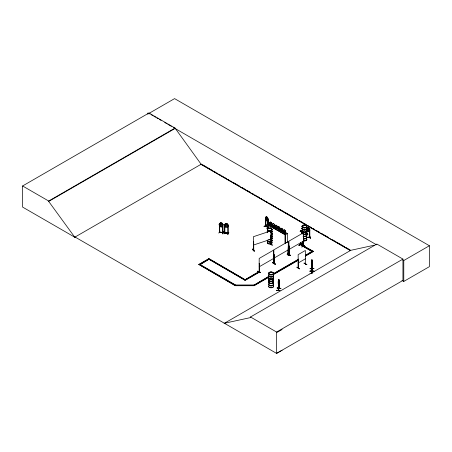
<?xml version="1.0" encoding="UTF-8"?>
<svg xmlns="http://www.w3.org/2000/svg" width="452" height="452" viewBox="0 0 452 452"><rect width="100%" height="100%" fill="white"/><g stroke="black" fill="none" stroke-linecap="round" stroke-linejoin="round"><path stroke-width="0.68" d="M311.931 264.482L311.846 263.765L311.84 265.945M311.891 261.838L311.852 263.505L311.88 262.313M311.818 265.126L311.874 261.25L311.869 267.42L311.812 266.833M271.33 225.429L271.302 224.226M276.709 227.379L275.997 226.977L275.997 228.062C277.596 229.294 276.257 226.017 276.816 228.497M279.539 228.876L279.556 230.158M282.167 231.582L281.573 230.028C281.975 233.514 280.421 228.876 282.285 230.43L282.297 231.706M285.026 231.978L285.003 233.255M311.852 263.414L311.869 261.708M273.189 226.559L273.336 225.373L273.313 226.565M276.025 228.311L276.082 226.927L276.788 228.452L275.946 228.17M278.822 229.797L278.827 228.475L278.63 229.78M284.342 232.82L284.319 231.577L285.054 233.147L284.229 232.712L284.229 231.627L284.941 232.029L285.059 233.181M311.852 263.725L311.908 259.798L311.987 273.155M309.999 273.833L309.999 273.72M313.903 271.087L310.061 270.94M311.801 264.957L311.807 263.612M311.835 261.25L311.823 263.951M311.823 264.883L311.903 263.053M313.903 271.11L310.061 270.98M311.84 264.623L311.818 265.934M311.869 267.375L311.914 260.533M311.948 263.776L311.829 261.708M278.387 281.449L278.517 279.969L278.206 290.421L279.127 287.997L278.884 288.201M311.801 263.002L311.818 264.149M278.251 281.765L278.234 282.054M310.044 271.646L313.891 271.55L310.049 271.471M310.112 268.754L313.954 268.646L310.112 268.578M311.846 264.053L311.891 263.166M311.948 259.798L311.852 273.155M311.857 265.979L311.812 265.205L311.829 266.431L311.818 266.121M311.857 273.409L312.049 271.556M311.931 268.787L311.88 270.934M311.993 273.415L312.072 271.708M267.934 218.949L267.906 223.819M276.37 290.348C280.732 290.348 282.138 291.116 276.398 290.24M219.706 223.932L219.706 232.311M227.87 225.039L227.831 233.441M278.432 290.235L278.438 281.342M270.522 225.006L270.59 223.825L271.29 225.452M279.347 230.277L279.568 230.079M282.263 231.639L281.483 231.164L282.195 231.616M284.116 232.949L285.003 233.096M278.438 283.946C277.534 281.805 279.647 275.098 278.477 283.008L278.313 282.686M278.681 283.257L278.969 281.206L278.432 283.992M299.529 268.867L296.806 267.177L299.54 268.906M268.07 230.441L268.471 230.175L268.663 230.576M270.934 228.791L271.262 228.938M269.742 274.155L269.618 274.46L269.674 274.042M269.804 274.392L270.064 274.172M270.126 274.387L269.539 274.127M272.483 272.556L272.579 272.714M272.663 272.793L272.33 272.816M272.432 272.805L272.686 272.759M303.281 227.13C302.49 227.949 303.394 226.508 303.264 227.412M302.987 227.396L303.083 227.045M303.207 227.429L303.399 227.153M305.908 225.678L305.676 225.661M312.112 268.963L312.134 268.505M311.886 271.386L311.897 271.906M253.414 249.939L253.764 249.809L253.397 250.238L253.363 241.797L253.662 241.696L253.764 250.114L253.335 250.154L253.363 236.718L271.104 230.802L271.206 244.317L271.104 235.887L270.804 235.984L270.855 244.436L270.912 244.108C271.754 243.82 270.149 244.012 270.912 244.413M281.545 231.305L281.613 230.978L281.24 231.548M257.691 271.228C260.25 271.449 262.702 274.466 257.691 271.228L260.555 272.675M257.821 271.132L260.578 272.703M272.488 262.403C281.048 267.691 266.573 259.324 275.234 263.94M272.483 262.539L275.251 264.205M275.217 264.098L272.471 262.555M287.574 253.696C296.032 258.719 281.59 250.623 290.314 255.239M290.178 255.482L287.455 253.9L290.303 255.386M266.64 217.113L266.347 218.661L266.934 219.514L267.239 218.593L266.669 217.096M278.726 279.279L279.093 279.941L279.02 288.517L278.726 279.279L278.477 280.042M279.093 279.941L279.127 288.303L278.359 290.455L278.302 281.856M277.149 288.054L280.958 288.365L277.189 287.924M279.02 288.303L278.234 290.416L278.206 290.082M307.733 228.034L307.332 229.204L307.733 230.26L308.569 229.667L308.569 229.085L308.145 227.994L307.727 228.011M226.096 223.695L225.701 225.345L226.503 225.983L226.915 224.949L226.514 223.734L226.107 223.667M252.369 249.097L254.335 251.159L252.391 249.075M266.358 216.711L265.9 218.813L267.092 220.288L267.68 219.841L267.68 218.847L267.279 217.242L266.358 216.711C265.047 217.045 266.03 217.887 265.493 217.548L265.493 225.943L267.878 227.288M264.132 226.599L266.866 224.91L264.013 226.548M266.844 225.039L264.154 226.475M301.693 243.752L298.981 245.306M306.705 229.266L307.298 227.842L308.586 227.746L309.185 230.023L308.366 230.887L307.535 230.966L306.705 230.26L306.705 229.266L309.846 228.927M219.333 223.893C220.378 223.915 218.293 223.825 219.271 225.226L220.508 226.74L221.774 226.91L222.96 225.785M220.519 222.74L219.915 225.006L220.734 225.921L221.548 226.045L222.35 225.378L221.774 222.932L220.508 222.763L219.271 223.898L220.536 222.779M220.508 226.74L221.774 226.91M218.808 233.108L219.808 230.966M219.678 232.328L219.672 231.899L219.293 232.249M222.661 232.786L222.593 224.316L223 224.378L222.672 224.429M222.966 232.514L219.706 232.096L223.005 232.52M224.847 224.621L224.876 232.972L224.469 232.616M228.13 226.441L226.932 227.593L225.678 227.401L224.491 225.853M225.689 223.395L225.09 225.661L225.904 226.576L226.718 226.701L227.52 226.04L226.944 223.593L225.689 223.395L224.441 224.554L224.531 232.944L228.175 233.481L228.17 225.039L227.785 224.983M222.593 232.543L222.638 232.774M223.525 231.543L222.525 233.859L223.57 231.701M222.559 233.837L223.542 231.678M223.96 233.893L224.774 231.769M228.17 225.039L226.927 223.621L225.678 223.424M228.695 232.204L227.695 234.515M227.893 234.531L228.887 232.39M285.003 234.656L285.003 243.018L285.619 243.368L285.619 235.006L267.251 224.554L268.013 223.407L285.896 233.509L285.896 234.424L287.449 233.509L269.567 223.407L268.533 224.017M285.619 235.006L285.133 234.656L285.896 233.509M300.314 244.605L303.026 246.17L302.998 241.278M300.71 244.419L300.314 244.3L300.569 244.459M300.461 244.249L300.574 244.781L300.682 242.617M302.993 246.176L302.817 245.639L303.026 245.865M259.465 271.42L259.284 271.934L259.527 263.431L259.188 263.522L259.527 263.431M273.793 263.589L273.403 263.68L273.771 263.584L273.771 255.21L273.432 255.301L273.5 263.736L273.771 255.21M274.217 262.911L273.827 263.002L274.127 262.911M288.466 254.979L288.207 255.126L288.336 246.566L288.065 255.086L288.432 246.617M289.037 246.272L289.009 254.651L289.308 254.47L289.28 246.125L288.941 246.216L289.28 246.125M303.332 246.108L303.179 246.018M278.658 229.701L279.511 230.068M305.479 263.962L305.479 263.674M268.177 230.249L268.601 230.254M307.32 227.876L306.49 228.825L307.326 227.898L308.58 227.723L309.806 228.944M271.183 225.446L271.217 224.277L270.505 223.876L270.505 224.96L271.273 225.339M273.211 226.593L274.048 226.898L274.048 225.774L273.94 226.977L273.336 225.373M279.415 230.096L278.827 228.475M309.795 237.006L309.4 236.961L309.784 236.921M309.4 237.266L306.45 237.323M306.473 237.616L309.846 237.3L309.784 228.865M259.555 271.776L259.16 271.878L259.465 271.725M273.403 263.68L273.618 263.217M273.85 262.974L274.195 263.2L274.195 254.838L273.855 254.928L274.195 254.838M273.946 254.979L273.918 263.358L274.098 254.781M288.065 254.781L288.461 254.657L288.184 254.838M289.077 254.318L289.031 254.346M288.105 255.047L288.336 241.481L273.855 249.843L273.799 263.256M289.184 246.074L288.907 254.572L289.308 254.47M302.755 241.831L302.727 246.029L312.208 251.566L303.151 246.351L303.45 246.199M303.507 246.295L303.422 237.854L303.151 246.374C303.953 246.216 302.919 246.702 303.365 245.911M265.454 217.559L266.375 216.757M268.155 220.39L267.251 221.237L268.126 220.406M259.527 271.522L259.16 271.595L259.465 271.505M274.195 263.233L273.584 263.414M270.104 274.341L269.618 274.46M224.537 232.537L224.825 232.667M227.797 233.04L228.203 233.091L228.141 233.492M298.263 259.657L298.241 268.16L298.36 259.708M298.241 268.002L298.145 254.645L305.382 250.464L305.495 263.957M304.094 263.109L306.88 264.663L304.151 263.081M272.929 226.588L273.381 226.328L273.454 226.627M273.008 226.633L273.454 226.367M273.759 227.057L274.285 226.836L274.285 227.186M275.675 228.141L276.2 227.921L275.754 228.181M275.754 228.446L276.2 228.181M276.505 228.61L276.952 228.345L277.031 228.735M278.421 229.689L278.867 229.424L278.946 229.729M278.5 229.735L278.946 229.469M279.777 229.938L279.251 230.418L279.698 229.893L279.777 230.288M281.585 231.17L282.28 231.554L282.285 230.43M281.167 231.243L281.613 230.978M281.24 231.283L281.692 231.023M281.997 231.712L282.517 231.492L282.071 232.102M283.912 232.791L284.438 232.571L283.986 232.837M283.986 233.096L284.438 232.831M284.816 233.305L285.189 233.26M286.534 242.831L287.449 242.289L287.449 233.509M303.292 246.413L303.518 237.91M287.048 254.16L289.805 255.674M304.428 246.752L302.134 245.272L305.015 246.916M303.405 245.911L303.077 246.074M273.432 263.629L273.675 250.075L259.188 258.437L259.16 271.901M75.1 237.057L74.806 237.232L22.6 207.089L22.6 185.97L148.957 113.017L175.043 128.074L201.129 164.257L350.481 250.487M148.957 113.017L148.957 113.407L174.579 98.615L429.4 245.735L429.4 266.64L403.777 281.432L401.947 280.37M22.6 185.97L48.686 201.027L175.043 128.074M282.116 350.232L276.584 353.385L75.066 237.04L74.766 237.21L48.686 201.417L175.043 128.464M74.766 237.21L201.422 164.087M267.279 217.242C268.285 218.288 267.624 219.231 268.245 219.028L268.245 223.909M266.375 220.666L265.426 218.858L266.358 220.689L267.279 221.22M253.606 285.291L235.582 285.291L235.057 285.596L198.846 264.431L208.954 258.595L245.165 279.76M265.765 225.853L267.974 227.017M198.846 264.691L199.372 264.126L235.582 285.031L253.606 285.031L253.606 285.72L235.582 285.72L235.582 285.031L235.057 285.336L198.846 264.431M199.976 264.036L208.954 258.855L214.988 262.341M267.974 227.441L266.866 228.22L267.991 227.593M266.889 228.187L267.974 227.559M300.156 231.119C304.162 229.339 299.868 230.899 301.879 231.277C301.461 230.571 299.749 231.266 300.348 231.401M300.156 231.288L301.783 230.396M302.156 231.339C299.563 232.447 302.772 231.147 301.055 230.995M301.009 231.78L302.156 231.164M306.659 234.757L306.659 234.933M307.902 234.04C307.767 234.82 307.852 233.091 306.733 233.577M273.855 258.205L288.336 249.843M288.941 249.498L303.422 241.136M259.188 266.804L273.675 258.437M298.851 245.272L301.716 243.617L298.964 245.317M300.614 244.56L302.942 245.848M302.868 245.656L300.427 244.543L303.247 246.21M302.755 246.012L302.846 241.78M301.744 246.916C304.207 245.831 306.699 243.792 301.868 247.007M245.238 279.715L250.668 276.579M251.877 275.884L256.103 273.443M257.307 272.748L259.646 271.748L259.12 271.443L244.634 280.065M303.156 246.34L303.687 246.035L312.134 250.911M259.646 272.008L245.165 280.37L208.428 258.9L245.165 280.11L259.646 271.748M268.708 277.291L254.058 285.749L253.527 285.444L268.787 276.375M273.059 273.906L298.699 259.103M305.411 255.227L312.739 251.001L313.264 251.306L303.687 246.035M253.527 285.444L254.747 284.737M255.968 284.037L263.296 279.805M264.516 279.099L268.787 276.635M273.669 273.816L298.699 259.369M306.021 255.137L307.241 254.431M308.467 253.73L310.298 252.668M253.527 285.184L254.058 285.489L268.708 277.031M272.98 274.562L298.614 259.764M305.332 255.883L313.264 251.306M272.98 274.827L298.614 260.024M305.332 256.148L313.264 251.566M298.145 263.007L305.382 258.827M224.124 323.44L350.78 250.312L374.115 245.238M224.418 323.265L250.504 317.592L250.504 316.988L376.861 244.035L402.947 259.092L402.947 280.432L276.584 353.385L276.584 332.045L402.947 259.092M376.861 244.639L376.567 244.814L173.223 127.413M402.568 259.827L403.777 260.527L429.4 245.735M276.584 332.655L282.116 329.502M253.702 249.843L253.764 250.114M253.702 250.148L253.476 250.227M270.827 244.329L272.324 245.165L270.686 243.617M271.143 244.334L270.867 244.413M303.365 246.216L303.422 232.774L288.941 241.136L288.913 254.595M259.341 271.934L259.284 263.572M268.307 230.633L268.646 230.531M305.885 225.774L305.738 225.661M273.963 226.966L273.251 226.508L273.963 226.91M275.997 228.062L276.788 228.452M219.706 232.006L219.299 231.955M219.367 223.819L219.361 232.283L223.005 232.825L223 224.378M228.175 233.175C220.378 232.633 228.288 232.418 227.881 233.334M289.144 254.137L289.077 254.623M288.297 254.629L288.246 255.12M259.392 271.748L259.437 263.38M253.431 241.865L253.662 241.696M271.166 235.95L270.804 235.984M253.363 245.08L271.104 239.164M306.671 233.763L306.948 233.712A0.576 0.333 0 0 1 307.315 233.763L307.902 234.215M306.671 233.938L306.948 233.882A0.576 0.333 0 0 1 307.315 233.933L307.648 234.096M303.264 227.305L302.897 227.232M271.081 244.244L271.138 243.933M253.764 249.894L253.696 250.046M265.556 225.537L265.816 225.667M265.556 225.842L267.878 227.068M306.733 233.752L307.428 233.814L307.654 234.339M306.473 237.396L309.439 237.046M306.45 237.537L309.823 237.227M309.58 236.142L310.349 238.34L309.733 236.13M268.335 230.175L268.183 230.463M265.719 225.746L265.465 225.588L265.765 226.068L265.832 219.028M265.719 226.051L265.703 217.706M300.569 244.764L300.586 242.673M235.582 285.461L253.606 285.461M311.942 260.25L311.908 261.149M311.835 261.296L311.88 262.233M310.112 268.691L313.954 268.657M310.049 271.584L313.886 271.618M309.479 237.345L309.439 228.893M224.554 232.531L224.587 232.825M222.972 232.837L222.921 232.52M272.172 245.187L270.708 243.741M303.145 227.113L303.467 227.186M302.179 231.718L301.597 232.125L302.19 232.334L301.563 231.853L302.224 231.588M302.179 231.893L301.823 232.04L302.122 232.221M278.601 279.731L278.517 282.195L278.438 281.924M277.155 287.997L280.929 288.432M302.224 231.757L301.846 231.808L302.122 232.051M224.503 224.554L224.859 224.531M228.136 233.385L224.469 232.921M219.367 232.181L223.039 232.752M310.174 238.328L309.53 235.995M300.478 244.572L300.433 242.475M273.251 225.424L273.963 225.825M278.737 228.526L279.449 228.927L279.534 230L278.737 229.61L279.698 230.158M281.483 230.079L282.195 230.48M267.742 223.57L285.619 233.673M267.251 224.554L285.133 234.656M304.868 246.832L302.156 245.408M148.957 113.407L150.171 114.107M151.386 114.808L152.601 115.509M153.81 116.209L155.629 117.26M156.844 117.961L158.059 118.661M159.273 119.362L161.093 120.413M164.731 122.515L166.551 123.565M167.765 124.266L171.404 126.362M202.643 164.788L206.909 167.251M208.129 167.958L209.96 169.014M211.174 169.715L212.395 170.421M213.615 171.122L215.446 172.178M216.666 172.884L217.881 173.591M219.101 174.291L220.932 175.348M222.152 176.054L223.367 176.755M225.198 177.811L226.418 178.517M227.638 179.218L228.853 179.924M230.684 180.981L231.904 181.681M233.125 182.388L239.831 186.258M241.656 187.314L245.317 189.428M246.532 190.128L250.803 192.592M252.018 193.298L253.849 194.354M255.069 195.055L256.29 195.761M257.51 196.467L259.335 197.518M260.555 198.225L261.776 198.931M263.601 199.982L264.821 200.688M266.042 201.394L267.872 202.451M269.093 203.151L270.307 203.858M271.528 204.558L273.358 205.615M274.579 206.321L275.793 207.022M277.624 208.078L278.844 208.784M280.065 209.485L284.331 211.948M285.551 212.655L292.258 216.525M293.472 217.231L297.744 219.695M298.958 220.395L303.23 222.864M304.445 223.565L306.275 224.621M307.496 225.328L308.716 226.028M309.936 226.734L311.761 227.791M312.982 228.492L314.202 229.198M316.027 230.254L317.247 230.955M318.468 231.661L319.688 232.362M321.519 233.418L322.734 234.125M323.954 234.825L328.22 237.294M332.491 239.758L336.147 241.865M337.367 242.571L344.684 246.792M345.899 247.498L350.17 249.962M200.728 164.2L350.571 250.713M301.783 230.571L301.591 230.288M301.009 231.605L301.202 231.893M266.33 216.728L267.268 217.271M267.974 227.232L265.584 225.859L265.584 218.887M216.197 263.036L238.526 275.929M239.729 276.624L243.956 279.065M201.79 265.782L206.01 268.217M207.219 268.917L235.582 285.291M250.504 316.988L276.584 332.045M278.861 288.455L278.861 288.15M309.823 236.921L309.773 237.328M300.337 244.634L300.343 242.532M306.49 230.995L307.326 231.808M312.134 268.81L312.072 270.974L312.095 260.425M226.944 223.593L228.175 225.136M278.195 283.359L278.472 283.997M308.563 231.667L307.303 231.848M306.818 264.657L304.083 263.143M311.891 262.459L311.852 263.674M311.908 259.843L311.914 260.781M403.777 260.527L403.777 281.432M285.263 233.04L285.263 233.39M278.867 229.424L278.867 229.774M273.381 226.328L273.381 226.672M271.539 225.633L271.466 225.243L271.014 225.768M271.093 225.548L271.093 225.898M270.228 225.593L270.228 228.379M268.398 225.277L268.398 228.763M268.149 219.084L268.149 223.96M268.002 218.887L268.002 223.768M267.742 224.904L267.742 229.085M224.452 224.531L224.441 225.881M147.934 112.938L147.934 114.322M48.686 201.027L48.686 201.417M273.144 274.59A2.39 1.379 0 0 1 271.381 276.652A2.39 1.379 0 0 1 268.765 274.923M273.144 277.285A2.39 1.379 0 0 1 271.381 279.342A2.39 1.379 0 0 1 268.765 277.618M273.177 277.138A2.429 1.401 0 0 1 271.386 279.234A2.429 1.401 0 0 1 268.725 277.477M273.177 277.019A2.429 1.401 0 0 1 271.386 279.116A2.429 1.401 0 0 1 268.725 277.358M273.177 274.833A2.429 1.401 0 0 1 271.386 276.923A2.429 1.401 0 0 1 268.725 275.172M273.177 274.714A2.429 1.401 0 0 1 271.386 276.805A2.429 1.401 0 0 1 268.725 275.053M273.144 274.98A2.396 1.384 0 0 1 271.386 277.042A2.396 1.384 0 0 1 268.759 275.313M273.144 276.895A2.396 1.384 0 0 1 271.386 278.963A2.396 1.384 0 0 1 268.759 277.229M273.149 279.217A2.401 1.384 0 0 1 271.386 281.285A2.401 1.384 0 0 1 268.754 279.551M273.149 279.138A2.401 1.384 0 0 1 271.386 281.206A2.401 1.384 0 0 1 268.754 279.472M273.149 279.308A2.401 1.384 0 0 1 271.386 281.376A2.401 1.384 0 0 1 268.754 279.641M273.144 281.167A2.396 1.384 0 0 1 271.386 283.229A2.396 1.384 0 0 1 268.759 281.5M273.144 283.862A2.39 1.379 0 0 1 271.381 285.918A2.39 1.379 0 0 1 268.765 284.195M273.177 283.715A2.429 1.401 0 0 1 271.386 285.811A2.429 1.401 0 0 1 268.725 284.054M273.177 283.596A2.429 1.401 0 0 1 271.386 285.692A2.429 1.401 0 0 1 268.725 283.935M273.177 281.41A2.429 1.401 0 0 1 271.386 283.5A2.429 1.401 0 0 1 268.725 281.749M273.177 281.291A2.429 1.401 0 0 1 271.386 283.381A2.429 1.401 0 0 1 268.725 281.63M273.144 281.556A2.396 1.384 0 0 1 271.386 283.619A2.396 1.384 0 0 1 268.759 281.89M273.144 283.472A2.396 1.384 0 0 1 271.386 285.54A2.396 1.384 0 0 1 268.759 283.805M273.149 285.715A2.401 1.384 0 0 1 271.386 287.783A2.401 1.384 0 0 1 268.754 286.048M273.132 285.67A2.379 1.373 0 0 1 271.686 287.681A2.379 1.373 0 0 1 268.691 286.353M273.144 279.432A2.39 1.379 0 0 1 271.692 281.455A2.39 1.379 0 0 1 268.68 280.121M306.722 232.435A2.384 1.379 0 0 1 305.868 233.887A2.384 1.379 0 0 1 303.224 233.983M302.733 233.769A2.384 1.379 0 0 1 302.111 232.435M306.733 228.328A2.396 1.384 0 0 1 304.416 230.074A2.396 1.384 0 0 1 302.106 228.328M306.727 227.944A2.39 1.379 0 0 1 304.416 229.684A2.39 1.379 0 0 1 302.106 227.944M306.733 230.639A2.396 1.384 0 0 1 304.416 232.379A2.396 1.384 0 0 1 302.106 230.639M306.761 230.497A2.429 1.401 0 0 1 304.416 232.266A2.429 1.401 0 0 1 302.072 230.497M306.761 230.379A2.429 1.401 0 0 1 304.416 232.147A2.429 1.401 0 0 1 302.072 230.379M306.733 230.249A2.396 1.384 0 0 1 304.416 231.989A2.396 1.384 0 0 1 302.106 230.249M306.761 228.192A2.429 1.401 0 0 1 304.416 229.955A2.429 1.401 0 0 1 302.072 228.192M306.761 228.074A2.429 1.401 0 0 1 304.416 229.836A2.429 1.401 0 0 1 302.072 228.074M306.722 232.786A2.384 1.379 0 0 1 305.868 234.238A2.384 1.379 0 0 1 303.224 234.334M302.111 233.498A2.384 1.379 0 0 1 302.111 232.786M306.733 234.904A2.396 1.384 0 0 1 305.874 236.362A2.396 1.384 0 0 1 303.219 236.464M306.733 236.825A2.396 1.384 0 0 1 303.795 238.52M306.733 237.215A2.396 1.384 0 0 1 303.795 238.91M306.716 239.018A2.379 1.373 0 0 1 303.8 240.701M306.761 237.074A2.429 1.401 0 0 1 303.789 238.792M306.761 236.955A2.429 1.401 0 0 1 303.789 238.673M306.761 234.65A2.429 1.401 0 0 1 305.897 236.125A2.429 1.401 0 0 1 303.202 236.226M306.733 234.52A2.396 1.384 0 0 1 305.874 235.972A2.396 1.384 0 0 1 303.219 236.074M306.761 234.769A2.429 1.401 0 0 1 305.897 236.243A2.429 1.401 0 0 1 303.202 236.345M271.98 231.458A2.39 1.379 0 0 1 270.867 233.012M267.364 232.175A2.39 1.379 0 0 1 267.364 231.458M271.985 231.074A2.396 1.384 0 0 1 270.867 232.627M267.595 232.125A2.396 1.384 0 0 1 267.358 231.074M271.776 230.983A2.429 1.401 0 0 1 270.884 232.899M267.324 232.045A2.429 1.401 0 0 1 267.324 231.322M271.776 230.865A2.429 1.401 0 0 1 270.884 232.78M267.567 232.266A2.429 1.401 0 0 1 267.324 231.204M271.985 233.379A2.396 1.384 0 0 1 270.867 234.938M271.776 233.17A2.429 1.401 0 0 1 270.884 235.085M271.985 233.769A2.396 1.384 0 0 1 270.867 235.322M271.968 235.571A2.379 1.373 0 0 1 270.861 237.119M271.776 233.288A2.429 1.401 0 0 1 270.884 235.204M271.98 235.695A2.39 1.379 0 0 1 270.867 237.249M271.968 242.148A2.379 1.373 0 0 1 269.669 243.877A2.379 1.373 0 0 1 267.369 242.148M271.985 240.345A2.396 1.384 0 0 1 269.669 242.086A2.396 1.384 0 0 1 267.358 240.345M271.776 239.865A2.429 1.401 0 0 1 269.991 241.956A2.429 1.401 0 0 1 267.324 240.204M271.776 239.746A2.429 1.401 0 0 1 269.991 241.837A2.429 1.401 0 0 1 267.324 240.085M271.98 242.272A2.39 1.379 0 0 1 269.669 244.012A2.39 1.379 0 0 1 267.364 242.272M271.985 239.955A2.396 1.384 0 0 1 269.985 241.684A2.396 1.384 0 0 1 267.273 240.317M271.98 238.034A2.39 1.379 0 0 1 269.053 239.729M271.776 237.441A2.429 1.401 0 0 1 271.601 238.995A2.429 1.401 0 0 1 269.042 239.498M271.985 237.65A2.396 1.384 0 0 1 270.867 239.204M270.29 239.345A2.396 1.384 0 0 1 269.053 239.345M271.776 237.56A2.429 1.401 0 0 1 271.601 239.114A2.429 1.401 0 0 1 269.042 239.617M271.98 235.91A2.39 1.379 0 0 1 270.867 237.464M271.991 235.786A2.401 1.384 0 0 1 270.872 237.345M220.926 223.034L220.531 224.689L221.333 225.328L221.746 224.294L221.344 223.073L220.938 223.011M252.369 249.21L254.284 251.154L252.363 249.233M309.846 230.254L308.569 231.69L309.806 230.243M208.954 259.205L199.903 264.691L208.954 259.205M223.011 224.452L221.774 222.932L223 224.474M269.878 274.539A2.384 1.379 0 0 0 273.454 273.347A2.384 1.379 0 0 0 269.878 272.155A2.384 1.379 0 0 0 269.878 274.539M269.878 274.737A2.39 1.379 0 0 0 273.46 273.545A2.39 1.379 0 0 0 269.878 272.347A2.39 1.379 0 0 0 269.878 274.737M269.872 274.63A2.401 1.384 0 0 0 273.471 273.432A2.401 1.384 0 0 0 269.872 272.228A2.401 1.384 0 0 0 269.872 274.63M303.219 227.559A2.396 1.384 0 0 0 306.812 226.362A2.396 1.384 0 0 0 303.219 225.164A2.396 1.384 0 0 0 303.219 227.559M303.224 227.763A2.384 1.379 0 0 0 306.801 226.565A2.384 1.379 0 0 0 303.224 225.373A2.384 1.379 0 0 0 303.224 227.763M303.219 227.644A2.401 1.384 0 0 0 306.818 226.446A2.401 1.384 0 0 0 303.219 225.243A2.401 1.384 0 0 0 303.219 227.644M305.88 234.029A2.401 1.384 0 0 0 306.733 232.571A2.396 1.384 0 0 1 305.874 234.051A2.396 1.384 0 0 1 303.219 234.147A2.401 1.384 0 0 0 305.88 234.029M302.1 232.571A2.401 1.384 0 0 0 302.721 233.91A2.396 1.384 0 0 1 302.106 232.594M303.8 240.831A2.39 1.379 0 0 0 306.727 239.142A2.401 1.384 0 0 1 303.795 240.843M268.477 230.689A2.39 1.379 0 0 0 272.064 229.492A2.39 1.379 0 0 0 268.477 228.3A2.39 1.379 0 0 0 268.477 230.689M268.477 230.887A2.39 1.379 0 0 0 272.064 229.695A2.39 1.379 0 0 0 268.477 228.497A2.39 1.379 0 0 0 268.477 230.887M267.974 230.554A2.401 1.384 0 0 0 271.991 229.932A2.401 1.384 0 0 0 269.047 228.237A2.401 1.384 0 0 0 267.974 230.554M283.653 230.774A1.328 0.774 59.5 0 0 285.24 232.153A1.328 0.774 59.5 0 0 284.811 230.102A1.328 0.774 59.5 0 0 283.653 230.774M283.562 230.825A1.328 0.774 59.5 0 0 285.15 232.204A1.328 0.774 59.5 0 0 284.726 230.153A1.328 0.774 59.5 0 0 283.562 230.825M280.907 229.22A1.328 0.774 59.5 0 0 282.494 230.605A1.328 0.774 59.5 0 0 282.071 228.548A1.328 0.774 59.5 0 0 280.907 229.22M280.816 229.271A1.328 0.774 59.5 0 0 282.404 230.656A1.328 0.774 59.5 0 0 281.98 228.599A1.328 0.774 59.5 0 0 280.816 229.271M272.669 224.571A1.328 0.774 59.5 0 0 274.257 225.949A1.328 0.774 59.5 0 0 273.833 223.898A1.328 0.774 59.5 0 0 272.669 224.571M272.584 224.621A1.328 0.774 59.5 0 0 274.172 226.006A1.328 0.774 59.5 0 0 273.748 223.949A1.328 0.774 59.5 0 0 272.584 224.621M278.161 227.672A1.328 0.774 59.5 0 0 279.748 229.051A1.328 0.774 59.5 0 0 279.325 227A1.328 0.774 59.5 0 0 278.161 227.672M278.076 227.723A1.328 0.774 59.5 0 0 279.664 229.107A1.328 0.774 59.5 0 0 279.234 227.051A1.328 0.774 59.5 0 0 278.076 227.723M275.415 226.119A1.328 0.774 59.5 0 0 277.003 227.503A1.328 0.774 59.5 0 0 276.579 225.446A1.328 0.774 59.5 0 0 275.415 226.119M275.33 226.169A1.328 0.774 59.5 0 0 276.918 227.554A1.328 0.774 59.5 0 0 276.488 225.503A1.328 0.774 59.5 0 0 275.33 226.169M269.929 223.017A1.328 0.774 59.5 0 0 271.511 224.401A1.328 0.774 59.5 0 0 271.087 222.344A1.328 0.774 59.5 0 0 269.929 223.017M269.838 223.068A1.328 0.774 59.5 0 0 271.426 224.452A1.328 0.774 59.5 0 0 271.002 222.401A1.328 0.774 59.5 0 0 269.838 223.068"/></g></svg>
